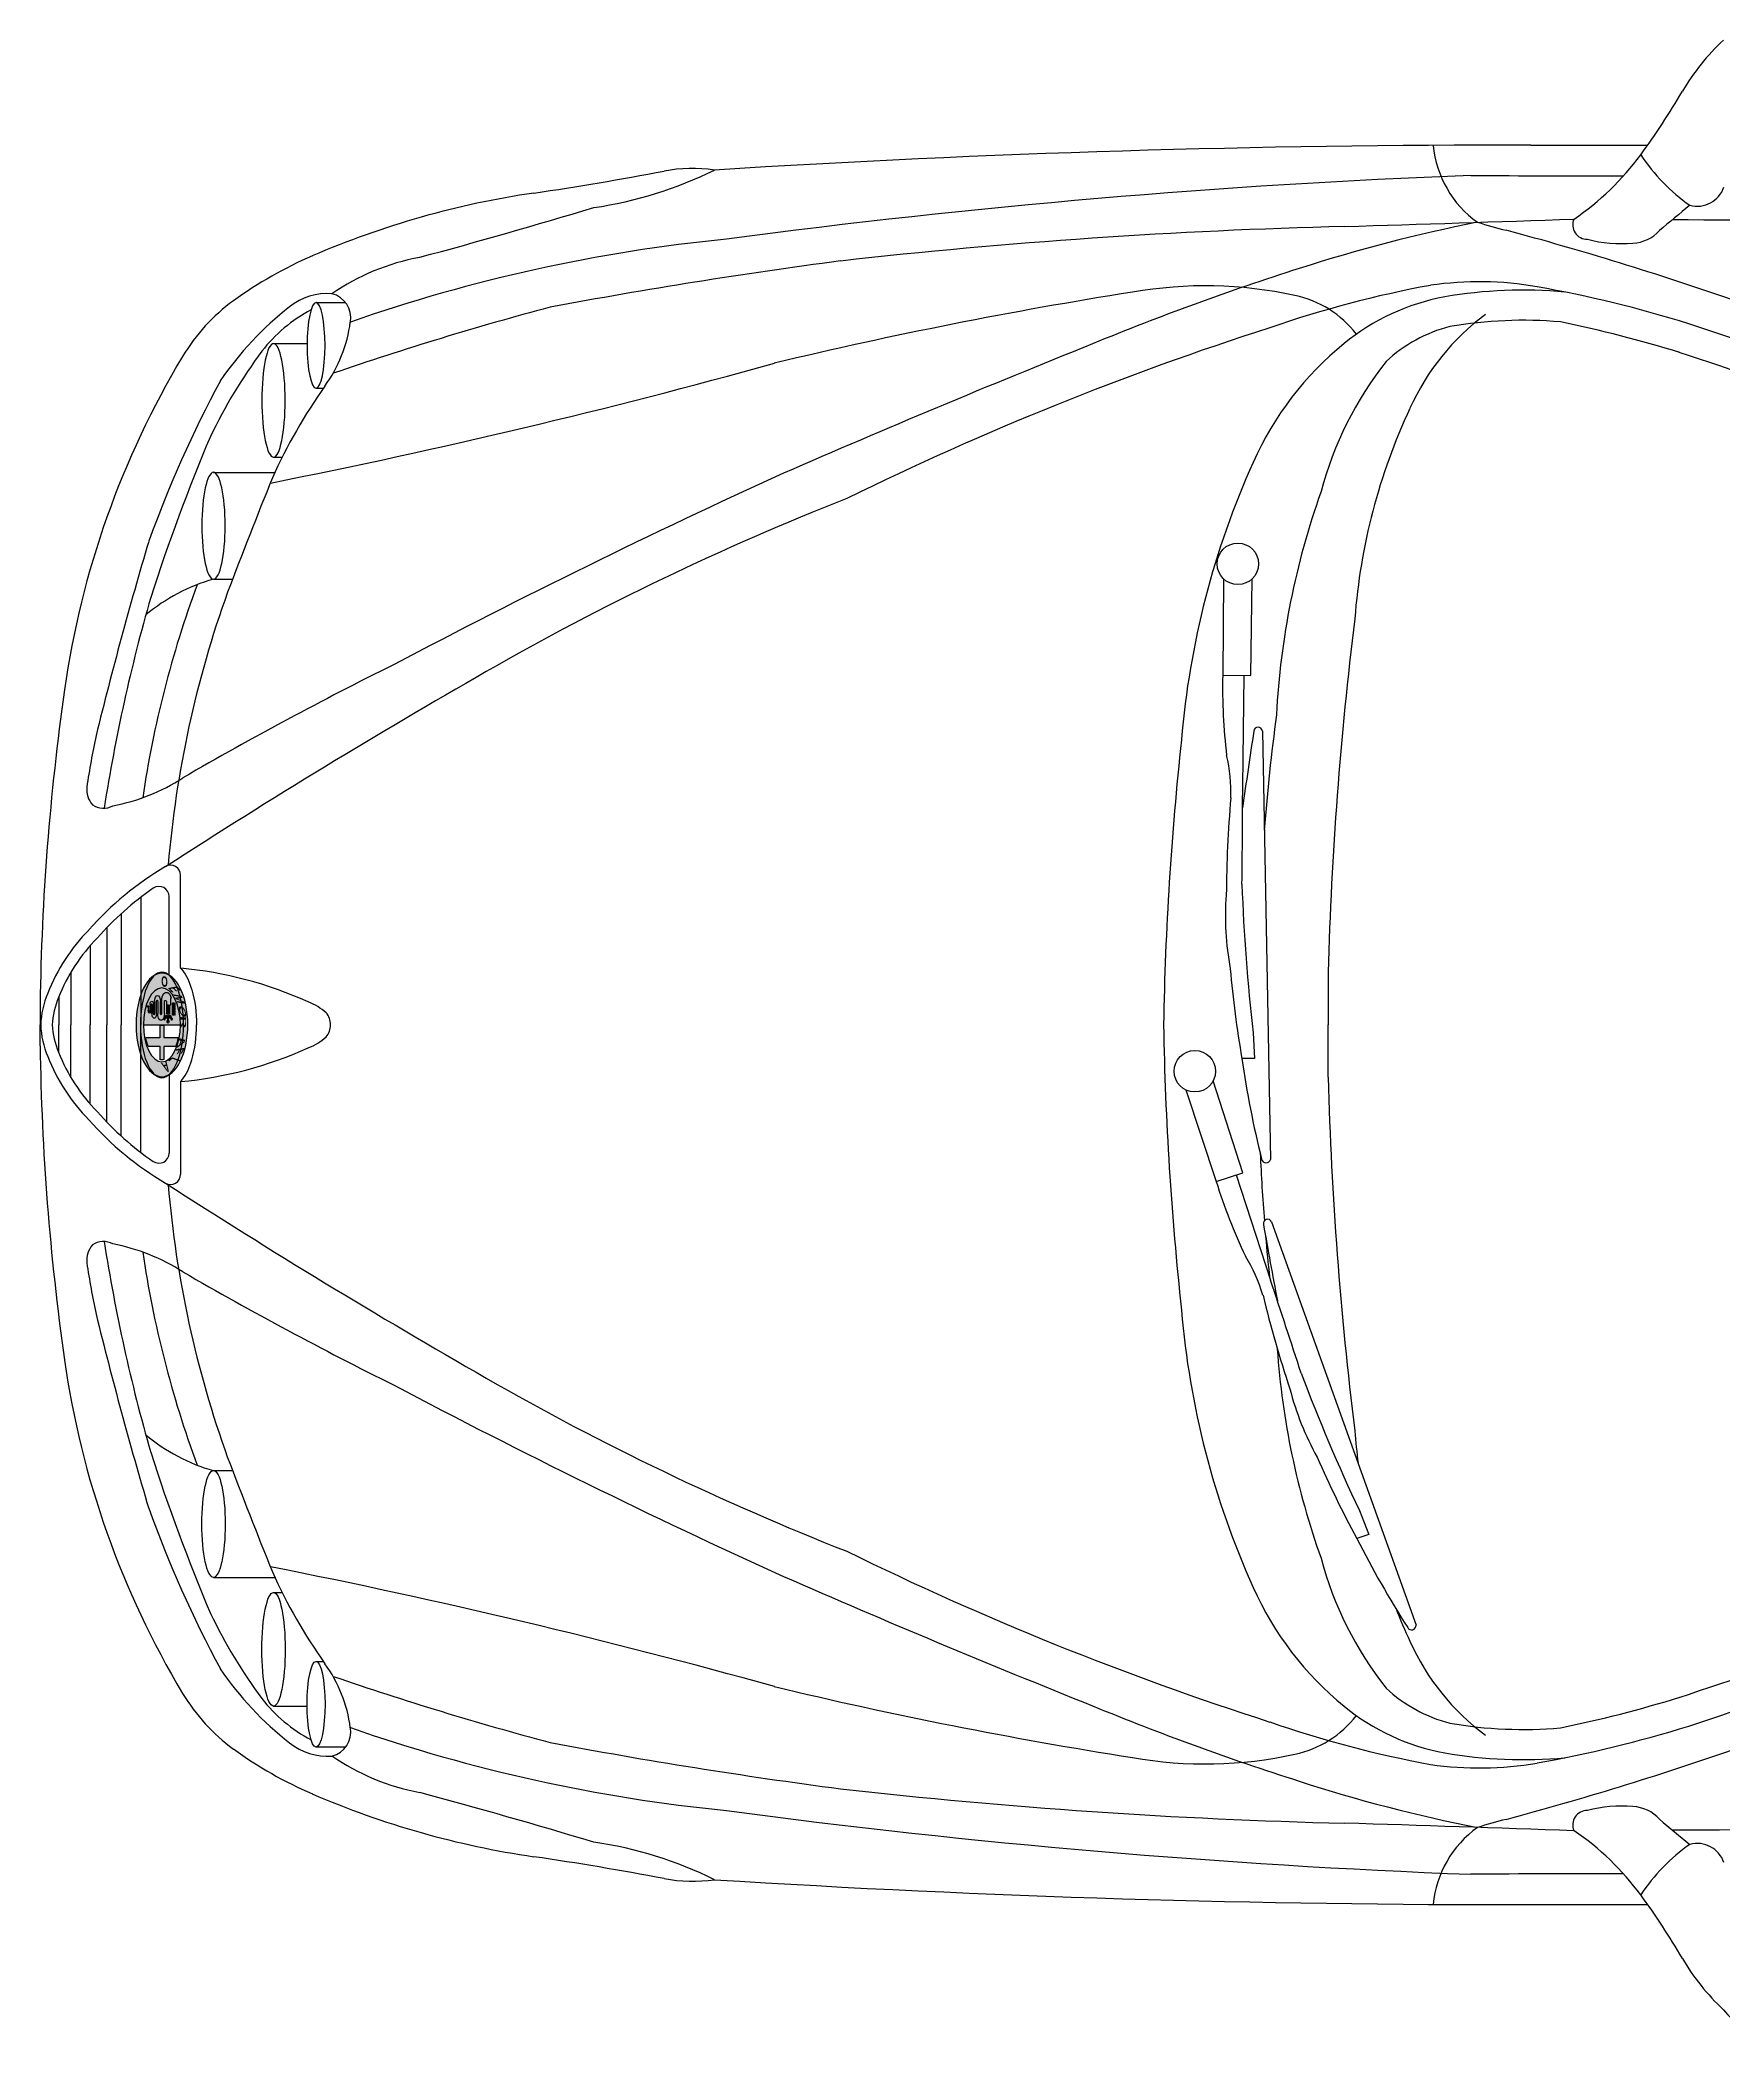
# Model space of a CAD drawing. Header units: millimetres. Extents: x 116290 to 180258, y 22146 to 121276.
# Drawn here: x 154401 to 156076, y 46026 to 48018 of the extents above; entities that cross this region are included whole.
import ezdxf

# ---------------------------------------------------------------- set-up
doc = ezdxf.new("R2010")
doc.units = ezdxf.units.MM
doc.styles.add('ALFA', font='')
doc.styles.get('ALFA').set_extended_font_data('Arial Black')

# ---------------------------------------------------------------- blocks, each defined once
blk = doc.blocks.new('A$C670E5B59')
h = blk.add_hatch(color=256)
edge = h.paths.add_edge_path()
edge.add_ellipse((121.2, 1014.4), major_axis=(0, 51.5), ratio=0.5, start_angle=0, end_angle=360, ccw=False)
edge = h.paths.add_edge_path(flags=16)
edge.add_ellipse((121.2, 1014.4), major_axis=(0, 36.7), ratio=0.5, start_angle=0, end_angle=360, ccw=False)
h = blk.add_hatch(color=256)
edge = h.paths.add_edge_path(flags=16)
edge.add_ellipse((125.8, 1026.7), major_axis=(0, 1.77), ratio=0.5, start_angle=173.0752, end_angle=255.4624)
edge.add_line((126.7, 1026.3), (126.7, 1034.4))
edge.add_line((126.7, 1034.4), (127.7, 1034.4))
edge.add_line((127.7, 1034.4), (127.7, 1026.6))
edge.add_ellipse((129, 1027.4), major_axis=(0, 2.59), ratio=0.5, start_angle=109.0926, end_angle=187.0138)
edge.add_line((129.1, 1024.9), (129.1, 1034.3))
edge.add_line((129.1, 1034.3), (130.2, 1034.3))
edge.add_line((130.2, 1034.3), (130.2, 1040.6))
edge.add_line((130.2, 1040.6), (130.5, 1040.6))
edge.add_line((130.5, 1040.6), (130.5, 1041.4))
edge.add_ellipse((124.8, 1033.3), major_axis=(0, 13.9), ratio=0.5, start_angle=-54.3478, end_angle=-19.2121)
edge.add_ellipse((125.8, 1034.9), major_axis=(0, 11.8), ratio=0.5, start_angle=-12.9228, end_angle=16.0502)
edge.add_ellipse((125.4, 1037.7), major_axis=(0, 8.91), ratio=0.5, start_angle=16.0502, end_angle=75.0584)
edge.add_ellipse((128.6, 1036.1), major_axis=(0, 15.4), ratio=0.5, start_angle=75.465, end_angle=87.697)
edge.add_line((120.9, 1036.8), (120.9, 1025.5))
edge.add_ellipse((120.3, 1025.5), major_axis=(0, 1.15), ratio=0.5, start_angle=90, end_angle=270, ccw=False)
edge.add_line((119.7, 1025.5), (119.7, 1037.8))
edge.add_ellipse((116.8, 1037.8), major_axis=(0, 5.81), ratio=0.5, start_angle=-90, end_angle=90)
edge.add_line((113.9, 1037.8), (113.9, 1025.6))
edge.add_ellipse((113.4, 1025.6), major_axis=(0, 1.07), ratio=0.5, start_angle=90, end_angle=270, ccw=False)
edge.add_line((112.8, 1025.6), (112.8, 1034.5))
edge.add_ellipse((111.1, 1034.5), major_axis=(0, 3.44), ratio=0.5, start_angle=-90, end_angle=90)
edge.add_line((109.4, 1034.5), (109.4, 1028.6))
edge.add_ellipse((108.9, 1028.6), major_axis=(0, 1.07), ratio=0.5, start_angle=90, end_angle=270, ccw=False)
edge.add_line((108.3, 1028.6), (108.3, 1032.3))
edge.add_ellipse((107.5, 1032.1), major_axis=(0, 1.57), ratio=0.5, start_angle=-83.4027, end_angle=2.5647)
edge.add_ellipse((107.7, 1031.3), major_axis=(0, 2.37), ratio=0.5, start_angle=8.9401, end_angle=73.4184)
edge.add_ellipse((107.6, 1030.3), major_axis=(0, 2.63), ratio=0.5, start_angle=369.3553, end_angle=408.8734, ccw=False)
edge.add_ellipse((107.3, 1032.3), major_axis=(0, 0.606), ratio=0.5, start_angle=277.7314, end_angle=347.0675, ccw=False)
edge.add_line((107.6, 1032.3), (107.6, 1028.6))
edge.add_ellipse((108.9, 1028.6), major_axis=(0, 2.72), ratio=0.5, start_angle=90, end_angle=270)
edge.add_line((110.3, 1028.6), (110.3, 1034.5))
edge.add_ellipse((110.8, 1034.5), major_axis=(0, 0.963), ratio=0.5, start_angle=270, end_angle=450, ccw=False)
edge.add_line((111.3, 1034.5), (111.3, 1025.6))
edge.add_ellipse((113.6, 1025.6), major_axis=(0, 4.59), ratio=0.5, start_angle=90, end_angle=270)
edge.add_line((115.8, 1025.6), (115.8, 1037.8))
edge.add_ellipse((116.4, 1037.8), major_axis=(0, 1.17), ratio=0.5, start_angle=270, end_angle=450, ccw=False)
edge.add_line((117, 1037.8), (117, 1025.6))
edge.add_ellipse((120.3, 1025.6), major_axis=(0, 6.64), ratio=0.5, start_angle=90, end_angle=270)
edge.add_line((123.7, 1025.6), (123.7, 1037.6))
edge.add_ellipse((124.1, 1037.6), major_axis=(0, 0.95), ratio=0.5, start_angle=0, end_angle=90, ccw=False)
edge.add_line((124.1, 1038.6), (125.2, 1038.6))
edge.add_ellipse((125.2, 1037.6), major_axis=(0, 0.95), ratio=0.5, start_angle=270, end_angle=360, ccw=False)
edge.add_line((125.7, 1037.6), (125.7, 1025))
edge.add_line((125.7, 1025), (125.7, 1025))
edge = h.paths.add_edge_path(flags=16)
edge.add_line((124.1, 1019.5), (125, 1021.5))
edge.add_line((125, 1021.5), (126.6, 1021.5))
edge.add_ellipse((127.3, 1022.5), major_axis=(0, 1.72), ratio=0.5, start_angle=123.4845, end_angle=146.5155)
edge.add_line((126.9, 1021), (126.9, 1019.1))
edge.add_ellipse((127.3, 1017.7), major_axis=(0, 1.66), ratio=0.5, start_angle=34.9708, end_angle=325.0292)
edge.add_line((127.8, 1019.1), (127.8, 1021))
edge.add_ellipse((127.3, 1022.5), major_axis=(0, 1.72), ratio=0.5, start_angle=213.4845, end_angle=236.5155)
edge.add_line((128.1, 1021.5), (129.7, 1021.5))
edge.add_line((129.7, 1021.5), (130.5, 1019.5))
edge.add_ellipse((130.9, 1020.1), major_axis=(0, 0.95), ratio=0.5, start_angle=131.3596, end_angle=311.3596)
edge.add_line((131.3, 1020.8), (130.1, 1023.4))
edge.add_line((130.1, 1023.4), (128.1, 1023.4))
edge.add_ellipse((127.3, 1022.5), major_axis=(0, 1.72), ratio=0.5, start_angle=-56.5155, end_angle=56.5155)
edge.add_line((126.6, 1023.4), (124.6, 1023.4))
edge.add_line((124.6, 1023.4), (123.4, 1020.8))
edge.add_ellipse((123.8, 1020.1), major_axis=(0, 0.95), ratio=0.5, start_angle=48.6404, end_angle=228.6404)
h.paths.add_polyline_path([(133.4, 1036.1), (133.4, 1023.9), (131.6, 1023.9), (131.6, 1036.1)], flags=16)
edge = h.paths.add_edge_path(flags=16)
edge.add_ellipse((134, 1032.5), major_axis=(0, 0.952), ratio=0.5, start_angle=0, end_angle=360, ccw=False)
edge = h.paths.add_edge_path(flags=16)
edge.add_ellipse((134, 1035), major_axis=(0, 0.952), ratio=0.5, start_angle=0, end_angle=360, ccw=False)
edge = h.paths.add_edge_path(flags=16)
edge.add_ellipse((134, 1030), major_axis=(0, 0.952), ratio=0.5, start_angle=0, end_angle=360, ccw=False)
edge = h.paths.add_edge_path(flags=16)
edge.add_ellipse((134, 1027.5), major_axis=(0, 0.952), ratio=0.5, start_angle=0, end_angle=360, ccw=False)
edge = h.paths.add_edge_path(flags=16)
edge.add_ellipse((134, 1025), major_axis=(0, 0.952), ratio=0.5, start_angle=0, end_angle=360, ccw=False)
edge = h.paths.add_edge_path()
edge.add_ellipse((121.2, 1014.4), major_axis=(0, 36.7), ratio=0.5, start_angle=-90, end_angle=90, ccw=False)
edge.add_line((139.6, 1014.4), (102.9, 1014.4))
h = blk.add_hatch(color=256)
edge = h.paths.add_edge_path()
edge.add_ellipse((125.8, 1026.7), major_axis=(0, 1.77), ratio=0.5, start_angle=173.0752, end_angle=255.4624)
edge.add_line((126.7, 1026.3), (126.7, 1034.4))
edge.add_line((126.7, 1034.4), (127.7, 1034.4))
edge.add_line((127.7, 1034.4), (127.7, 1026.6))
edge.add_ellipse((129, 1027.4), major_axis=(0, 2.59), ratio=0.5, start_angle=109.0926, end_angle=187.0138)
edge.add_line((129.1, 1024.9), (129.1, 1034.3))
edge.add_line((129.1, 1034.3), (130.2, 1034.3))
edge.add_line((130.2, 1034.3), (130.2, 1040.6))
edge.add_line((130.2, 1040.6), (130.5, 1040.6))
edge.add_line((130.5, 1040.6), (130.5, 1041.4))
edge.add_ellipse((124.8, 1033.3), major_axis=(0, 13.9), ratio=0.5, start_angle=-54.3478, end_angle=-19.2121)
edge.add_ellipse((125.8, 1034.9), major_axis=(0, 11.8), ratio=0.5, start_angle=-12.9228, end_angle=16.0502)
edge.add_ellipse((125.4, 1037.7), major_axis=(0, 8.91), ratio=0.5, start_angle=16.0502, end_angle=75.0584)
edge.add_ellipse((128.6, 1036.1), major_axis=(0, 15.4), ratio=0.5, start_angle=75.465, end_angle=87.697)
edge.add_line((120.9, 1036.8), (120.9, 1025.5))
edge.add_ellipse((120.3, 1025.5), major_axis=(0, 1.15), ratio=0.5, start_angle=90, end_angle=270, ccw=False)
edge.add_line((119.7, 1025.5), (119.7, 1037.8))
edge.add_ellipse((116.8, 1037.8), major_axis=(0, 5.81), ratio=0.5, start_angle=-90, end_angle=90)
edge.add_line((113.9, 1037.8), (113.9, 1025.6))
edge.add_ellipse((113.4, 1025.6), major_axis=(0, 1.07), ratio=0.5, start_angle=90, end_angle=270, ccw=False)
edge.add_line((112.8, 1025.6), (112.8, 1034.5))
edge.add_ellipse((111.1, 1034.5), major_axis=(0, 3.44), ratio=0.5, start_angle=-90, end_angle=90)
edge.add_line((109.4, 1034.5), (109.4, 1028.6))
edge.add_ellipse((108.9, 1028.6), major_axis=(0, 1.07), ratio=0.5, start_angle=90, end_angle=270, ccw=False)
edge.add_line((108.3, 1028.6), (108.3, 1032.3))
edge.add_ellipse((107.5, 1032.1), major_axis=(0, 1.57), ratio=0.5, start_angle=-83.4027, end_angle=2.5647)
edge.add_ellipse((107.7, 1031.3), major_axis=(0, 2.37), ratio=0.5, start_angle=8.9401, end_angle=73.4184)
edge.add_ellipse((107.6, 1030.3), major_axis=(0, 2.63), ratio=0.5, start_angle=369.3553, end_angle=408.8734, ccw=False)
edge.add_ellipse((107.3, 1032.3), major_axis=(0, 0.606), ratio=0.5, start_angle=277.7314, end_angle=347.0675, ccw=False)
edge.add_line((107.6, 1032.3), (107.6, 1028.6))
edge.add_ellipse((108.9, 1028.6), major_axis=(0, 2.72), ratio=0.5, start_angle=90, end_angle=270)
edge.add_line((110.3, 1028.6), (110.3, 1034.5))
edge.add_ellipse((110.8, 1034.5), major_axis=(0, 0.963), ratio=0.5, start_angle=270, end_angle=450, ccw=False)
edge.add_line((111.3, 1034.5), (111.3, 1025.6))
edge.add_ellipse((113.6, 1025.6), major_axis=(0, 4.59), ratio=0.5, start_angle=90, end_angle=270)
edge.add_line((115.8, 1025.6), (115.8, 1037.8))
edge.add_ellipse((116.4, 1037.8), major_axis=(0, 1.17), ratio=0.5, start_angle=-90, end_angle=90, ccw=False)
edge.add_line((117, 1037.8), (117, 1025.6))
edge.add_ellipse((120.3, 1025.6), major_axis=(0, 6.64), ratio=0.5, start_angle=90, end_angle=270)
edge.add_line((123.7, 1025.6), (123.7, 1037.6))
edge.add_ellipse((124.1, 1037.6), major_axis=(0, 0.95), ratio=0.5, start_angle=360, end_angle=450, ccw=False)
edge.add_line((124.1, 1038.6), (125.2, 1038.6))
edge.add_ellipse((125.2, 1037.6), major_axis=(0, 0.95), ratio=0.5, start_angle=270, end_angle=360, ccw=False)
edge.add_line((125.7, 1037.6), (125.7, 1025))
edge.add_line((125.7, 1025), (125.7, 1025))
h = blk.add_hatch(color=256)
h.paths.add_polyline_path([(131.6, 1036.1), (131.9, 1036.1), (131.9, 1023.9), (131.6, 1023.9)])
h.paths.add_polyline_path([(132.6, 1036.1), (133.4, 1036.1), (133.4, 1023.9), (132.6, 1023.9)])
edge = h.paths.add_edge_path()
edge.add_ellipse((134, 1025), major_axis=(0, 0.952), ratio=0.5, start_angle=180, end_angle=360, ccw=False)
edge.add_ellipse((134, 1025), major_axis=(0, 0.952), ratio=0.5, start_angle=0, end_angle=180, ccw=False)
edge = h.paths.add_edge_path()
edge.add_ellipse((134, 1027.5), major_axis=(0, 0.952), ratio=0.5, start_angle=180, end_angle=360, ccw=False)
edge.add_ellipse((134, 1027.5), major_axis=(0, 0.952), ratio=0.5, start_angle=0, end_angle=180, ccw=False)
edge = h.paths.add_edge_path()
edge.add_ellipse((134, 1030), major_axis=(0, 0.952), ratio=0.5, start_angle=180, end_angle=360, ccw=False)
edge.add_ellipse((134, 1030), major_axis=(0, 0.952), ratio=0.5, start_angle=0, end_angle=180, ccw=False)
edge = h.paths.add_edge_path()
edge.add_ellipse((134, 1032.5), major_axis=(0, 0.952), ratio=0.5, start_angle=180, end_angle=360, ccw=False)
edge.add_ellipse((134, 1032.5), major_axis=(0, 0.952), ratio=0.5, start_angle=0, end_angle=180, ccw=False)
edge = h.paths.add_edge_path()
edge.add_ellipse((134, 1035), major_axis=(0, 0.952), ratio=0.5, start_angle=180, end_angle=360, ccw=False)
edge.add_ellipse((134, 1035), major_axis=(0, 0.952), ratio=0.5, start_angle=0, end_angle=180, ccw=False)
blk.add_hatch(color=256).paths.add_polyline_path([(132.6, 1023.9), (131.9, 1023.9), (131.9, 1036.1), (132.6, 1036.1)])
h = blk.add_hatch(color=256)
edge = h.paths.add_edge_path()
edge.add_line((124.1, 1019.5), (125, 1021.5))
edge.add_line((125, 1021.5), (126.6, 1021.5))
edge.add_ellipse((127.3, 1022.5), major_axis=(0, 1.72), ratio=0.5, start_angle=123.4845, end_angle=146.5155)
edge.add_line((126.9, 1021), (126.9, 1019.1))
edge.add_ellipse((127.3, 1017.7), major_axis=(0, 1.66), ratio=0.5, start_angle=34.9708, end_angle=325.0292)
edge.add_line((127.8, 1019.1), (127.8, 1021))
edge.add_ellipse((127.3, 1022.5), major_axis=(0, 1.72), ratio=0.5, start_angle=213.4845, end_angle=236.5155)
edge.add_line((128.1, 1021.5), (129.7, 1021.5))
edge.add_line((129.7, 1021.5), (130.5, 1019.5))
edge.add_ellipse((130.9, 1020.1), major_axis=(0, 0.95), ratio=0.5, start_angle=131.3596, end_angle=311.3596)
edge.add_line((131.3, 1020.8), (130.1, 1023.4))
edge.add_line((130.1, 1023.4), (128.1, 1023.4))
edge.add_ellipse((127.3, 1022.5), major_axis=(0, 1.72), ratio=0.5, start_angle=-56.5155, end_angle=56.5155)
edge.add_line((126.6, 1023.4), (124.6, 1023.4))
edge.add_line((124.6, 1023.4), (123.4, 1020.8))
edge.add_ellipse((123.8, 1020.1), major_axis=(0, 0.95), ratio=0.5, start_angle=48.6404, end_angle=228.6404)
h = blk.add_hatch(color=256)
edge = h.paths.add_edge_path()
edge.add_line((123.3, 979.9), (123.3, 993.2))
edge.add_line((123.3, 993.2), (135, 993.2))
edge.add_ellipse((121.2, 1014.4), major_axis=(0, 34.7), ratio=0.5, start_angle=232.2847, end_angle=248.2282)
edge.add_line((137.3, 1001.5), (123.3, 1001.5))
edge.add_line((123.3, 1001.5), (123.3, 1013.8))
edge.add_line((123.3, 1013.8), (119.2, 1013.8))
edge.add_line((119.2, 1013.8), (119.2, 1001.5))
edge.add_line((119.2, 1001.5), (105.1, 1001.5))
edge.add_ellipse((121.2, 1014.4), major_axis=(0, 34.7), ratio=0.5, start_angle=111.7718, end_angle=127.7153)
edge.add_line((107.5, 993.2), (119.2, 993.2))
edge.add_line((119.2, 993.2), (119.2, 979.9))
edge.add_ellipse((121.2, 1014.4), major_axis=(0, 34.7), ratio=0.5, start_angle=173.4699, end_angle=186.709)
for p, q in [((1482.4, 1888.9), (1598.7, 1888.9)), ((303.9, 1732.3), (274.7, 1732.3)), ((232.2, 1691.6), (265.6, 1691.6)), ((274.5, 1647.2), (281.7, 1647.2)), ((232.2, 1578.7), (240.8, 1578.7)), ((172.5, 1563.6), (233.6, 1563.6)), ((172.5, 1457.5), (191.4, 1457.5)), ((1176.9, 1457.9), (1176.2, 1362)), ((1204.2, 1361.7), (1205.4, 1457.7)), ((1176.2, 1362), (1204.2, 1361.7)), ((1197.2, 1361.8), (1195.9, 1251.7)), ((1215.6, 1306.5), (1223.5, 880.6)), ((139.8, 1070.8), (139.8, 1163.1)), ((100.1, 1141.1), (100.1, 1014.4)), ((128.3, 1064), (128.3, 1142)), ((80.7, 1124.9), (80.7, 1014.4)), ((66.3, 1110.8), (66.3, 1014.4)), ((50, 1093.2), (50, 1014.4)), ((30.5, 1066.4), (30.5, 1014.4)), ((1280.9, 1066.4), (1280.9, 1014.4)), ((18.6, 1042), (18.6, 1014.4)), ((113.9, 1037.8), (113.9, 1025.6)), ((115.8, 1025.6), (115.8, 1037.8)), ((117, 1037.8), (117, 1025.6)), ((119.7, 1025.5), (119.7, 1037.8)), ((120.9, 1036.8), (120.9, 1025.5)), ((123.7, 1025.6), (123.7, 1037.6)), ((124.1, 1038.6), (125.2, 1038.6)), ((125.7, 1037.6), (125.7, 1025)), ((130.2, 1034.3), (130.2, 1040.6)), ((130.2, 1040.6), (130.5, 1040.6)), ((130.5, 1040.6), (130.5, 1041.4)), ((131.6, 1023.9), (131.6, 1036.1)), ((133.4, 1036.1), (131.6, 1036.1)), ((131.9, 1023.9), (131.9, 1036.1)), ((132.6, 1023.9), (132.6, 1036.1)), ((133.4, 1023.9), (133.4, 1036.1)), ((0, 1035.2), (0, 1014.4)), ((107.6, 1032.3), (107.6, 1028.6)), ((108.3, 1028.6), (108.3, 1032.3)), ((109.4, 1034.5), (109.4, 1028.6)), ((110.3, 1028.6), (110.3, 1034.5)), ((111.3, 1034.5), (111.3, 1025.6)), ((112.8, 1025.6), (112.8, 1034.5)), ((124.6, 1023.4), (123.4, 1020.8)), ((124.1, 1019.5), (125, 1021.5)), ((126.6, 1023.4), (124.6, 1023.4)), ((125, 1021.5), (126.6, 1021.5)), ((125.7, 1025), (125.7, 1025)), ((126.7, 1026.3), (126.7, 1034.4)), ((126.7, 1034.4), (127.7, 1034.4)), ((126.9, 1021), (126.9, 1019.1)), ((127.7, 1034.4), (127.7, 1026.6)), ((127.8, 1019.1), (127.8, 1021)), ((130.1, 1023.4), (128.1, 1023.4)), ((128.1, 1021.5), (129.7, 1021.5)), ((129.1, 1024.9), (129.1, 1034.3)), ((129.1, 1034.3), (130.2, 1034.3)), ((129.7, 1021.5), (130.5, 1019.5)), ((131.3, 1020.8), (130.1, 1023.4)), ((133.4, 1023.9), (131.6, 1023.9)), ((0, 993.6), (0, 1014.4)), ((18.6, 986.8), (18.6, 1014.4)), ((30.5, 962.4), (30.5, 1014.4)), ((50, 935.6), (50, 1014.4)), ((66.3, 918), (66.3, 1014.4)), ((80.7, 903.9), (80.7, 1014.4)), ((100.1, 887.7), (100.1, 1014.4)), ((102.9, 1014.4), (139.6, 1014.4)), ((119.2, 1001.5), (105.1, 1001.5)), ((123.3, 1013.8), (119.2, 1013.8)), ((119.2, 1013.8), (119.2, 1001.5)), ((123.3, 1001.5), (123.3, 1013.8)), ((137.3, 1001.5), (123.3, 1001.5)), ((1206.3, 1006.4), (1207.9, 981)), ((1280.9, 962.4), (1280.9, 1014.4)), ((107.5, 993.2), (119.2, 993.2)), ((119.2, 993.2), (119.2, 979.9)), ((123.3, 979.9), (123.3, 993.2)), ((123.3, 993.2), (135, 993.2)), ((1207.9, 981), (1195.2, 981)), ((128.3, 964.8), (128.3, 886.9)), ((139.8, 958), (139.8, 865.8)), ((1196.2, 867.4), (1166.7, 958.7)), ((1139.6, 949.7), (1169.6, 858.7)), ((1169.6, 858.7), (1196.2, 867.4)), ((1189.6, 865.2), (1223.6, 760.5)), ((1224.7, 818.7), (1368.5, 417.7)), ((172.5, 571.4), (191.4, 571.4)), ((1312, 531.5), (1321.6, 507.9)), ((1321.6, 507.9), (1309.5, 503.8)), ((172.5, 465.2), (233.6, 465.2)), ((232.2, 450.2), (240.8, 450.2)), ((274.5, 381.6), (281.7, 381.6)), ((232.2, 337.2), (265.6, 337.2)), ((303.9, 296.5), (274.7, 296.5)), ((1482.4, 139.9), (1598.7, 139.9))]:
    blk.add_line(p, q)
for centre in [(1191.2, 1472.7), (1148.4, 968.3)]:
    blk.add_circle(centre, 20.6)
for centre, radius, start, end in [((1832.5, 1824.8), 231.4, 133.2252, 149.4462), ((1028.2, 2295), 700.3, 323.5917, 329.7711), ((1461.8, -10753.7), 12642.6, 89.90669, 93.58791), ((1491.6, 1899), 106.7, 185.5607, 234.4209), ((1375.6, 2037.4), 267.8, 304.0367, 323.8276), ((1752.6, 1986.8), 193.4, 213.7475, 234.6318), ((34.4, 4955.5), 3147.5, 278.3434, 280.7343), ((493.1, 2223.5), 400.8, 278.2697, 296.2978), ((648.9, 1713.8), 151.9, 81.7562, 100.7343), ((1726.8, -6057.8), 7922.4, 92.19768, 97.57434), ((1563.8, 30826.8), 28968.4, 269.7215, 270.02174), ((618.7, 970.9), 879.7, 98.3434, 113.3002), ((1647.9, 1856.4), 28.2, 255.1633, 341.1587), ((-1156.1, 7473.8), 5899.2, 285.06846, 286.81749), ((-750.5, 67976.2), 66199.9, 271.772604, 271.970238), ((1538.5, 1809.6), 14.3, 155.9739, 270.9077), ((2953.5, 215.9), 2079.9, 129.14, 130.2211), ((2639.9, 221191.8), 219379.2, 269.734536, 269.864329), ((841.8, 182.6), 1620.7, 95.6407, 109.2072), ((1437.3, -3923.8), 5733.5, 91.40018, 96.4226), ((1727.6, 298.3), 1543, 101.1388, 107.9506), ((1672.4, 2621.5), 844.9, 253.2959, 255.2995), ((616, -1334.3), 3249.6, 70.8453, 74.9829), ((1573, 1929.3), 138.3, 255.6747, 274.5973), ((1582.2, 1829.4), 38, 272.8656, 317.9991), ((431.9, 1404.7), 407.3, 113.3002, 126.0102), ((419.2, 1553.6), 227.6, 100.5484, 124.4977), ((1501.5, -3586.5), 5406.5, 97.4981, 100.5968), ((2034.5, -699.3), 2586.7, 107.6072, 112.4491), ((1431.3, 1417.6), 335.5, 80.142, 98.3303), ((302.7, 1582.4), 187.7, 126.0102, 149.0456), ((285.6, 1682.3), 59.1, 85.3552, 129.3029), ((284.5, 1717.4), 24.5, 349.798, 76.2278), ((1810.1, -2843.7), 4643.2, 98.9685, 103.4492), ((1159.1, 1339), 410.1, 77.5071, 100.217), ((1581.7, 673.5), 1094.3, 100.4792, 109.1289), ((1225.6, 1636), 105.9, 37.884, 77.8935), ((1437.4, 1519.8), 222, 100.5208, 129.2958), ((1474.8, 1289.1), 455.7, 84.7638, 99.8468), ((1270.9, 526.3), 1241.1, 72.7208, 79.8904), ((442.3, 1476.8), 317.5, 127.6944, 145.9445), ((341.7, 1589.3), 153.8, 117.9811, 141.9782), ((1342.2, -1401.2), 3238.5, 104.9405, 108.9322), ((1579.9, 1529.1), 238.7, 126.616, 155.7093), ((1474.8, 1289.1), 425.7, 84.9792, 99.8468), ((1270.9, 526.3), 1211.1, 72.7208, 78.5105), ((173.1, 1730.2), 136.5, 323.7226, 352.7989), ((2169.3, -1244.9), 3100.2, 107.7701, 116.1627), ((1437.8, 1568), 145, 104.2806, 133.1751), ((-9.5, -3312.7), 5287.8, 67.8055, 71.8289), ((902.3, 1222.8), 886.8, 149.0456, 171.914), ((639.7, 1373.6), 521.6, 143.4674, 154.3493), ((5004.8, -8202.8), 10656.4, 111.80332, 113.59511), ((1495.1, 1446.1), 315.5, 128.9183, 156.1718), ((1619.9, 1452.3), 358, 141.7847, 165.0775), ((-9.5, -3312.7), 5257.8, 68.1131, 71.8289), ((1207.5, 1100.3), 1168.1, 151.6701, 160.2471), ((-1106.3, 8290.3), 6868.3, 281.21072, 285.50928), ((731.5, 1332.5), 549, 144.74, 155.7242), ((1905.7, 1373.1), 599.9, 154.9317, 175.6927), ((1959, 844.4), 1942.3, 157.1264, 162.1643), ((5825.8, -701.4), 6033.8, 158.00736, 159.16578), ((3741.8, -5040.6), 7253.9, 114.45102, 117.85909), ((1969.7, 1229), 837.4, 155.7016, 175.2791), ((1804.9, -1011), 2738.8, 111.4729, 119.8018), ((2007, 1282.5), 778.5, 160.3348, 177.0419), ((4174, 289.1), 4241, 163.4799, 166.1824), ((223.7, 1278.9), 185.8, 105.997, 129.6254), ((1771.3, 962.7), 1728.3, 163.9917, 171.1081), ((1150, 1085.4), 1059.3, 159.7554, 171.5959), ((1183.1, 1085.4), 1059.3, 160.1772, 175.2355), ((4966.3, 964.5), 3686.8, 172.9327, 178.4161), ((3873.8, -4635.6), 6912.2, 119.75075, 122.8451), ((2018.3, -1986.5), 3749.7, 116.3823, 120.0241), ((1755.6, 1350.1), 579.6, 178.8278, 186.7171), ((2466.8, 1000.5), 2467, 171.914, 179.1947), ((3232.8, 1051.9), 2021.4, 172.3023, 175.5701), ((804.8, 1139.1), 766.5, 167.7324, 171.6131), ((4180.1, 963.9), 3063.2, 173.74, 179.0555), ((8267.3, 232.9), 7141.4, 171.35379, 171.97263), ((1211.3, 1306.1), 4.26, 4.891, 175.1345), ((1020.8, 1245.6), 163.4, 358.0776, 13.0023), ((36.8, 1422.6), 193.7, 280.5869, 302.9165), ((70.3, 1248.6), 23.9, 174.4757, 220.494), ((2334.6, 1138.3), 1154.9, 174.9434, 179.7436), ((-6414.9, 1260.9), 7610.9, 359.19758, 359.93053), ((63, 1249.7), 19.9, 236.6604, 298.1927), ((282.5, 903.2), 311.4, 120.4246, 138.6994), ((129.8, 1163.1), 10, 0, 120.4246), ((282.5, 903.2), 299.8, 124.5136, 138.765), ((118.3, 1142), 10, 0, 124.5136), ((1462.9, 1122.2), 284.1, 175.7008, 190.5305), ((3131.1, 1225.7), 1937.2, 182.1114, 186.4993), ((180.7, 978), 185.9, 135.333, 158.5922), ((180.7, 978), 174.3, 135.2217, 158.6284), ((101.9, 670.3), 402.3, 65.824, 84.5891), ((2290.9, 1168.2), 1111.6, 185.057, 189.6966), ((84.3, 1012.2), 83.6, 156.2927, 178.5124), ((91.8, 1009.9), 79.9, 156.67, 176.7522), ((240.9, 974), 68.3, 50.1502, 67.8127), ((270.3, 1014.8), 18.5, 358.9002, 39.3712), ((84.3, 1016.6), 83.6, 181.4876, 203.7073), ((91.8, 1018.9), 79.9, 183.2478, 203.33), ((240.9, 1054.8), 68.3, 292.1873, 309.8498), ((270.3, 1014.1), 18.5, 320.6288, 1.0998), ((4180.1, 1064.9), 3063.2, 180.9445, 186.26), ((2466.8, 1028.3), 2467, 180.8053, 188.086), ((180.7, 1050.8), 185.9, 201.4078, 224.667), ((180.7, 1050.8), 174.3, 201.3716, 224.7783), ((101.9, 1358.5), 402.3, 275.4109, 294.176), ((2144, 1115), 958.2, 188.0378, 194.1354), ((4966.3, 1064.3), 3686.8, 181.5839, 187.0673), ((282.5, 1125.6), 311.4, 221.3006, 239.5754), ((282.5, 1125.6), 299.8, 221.235, 235.4864), ((118.3, 886.9), 10, 235.4864, 0), ((3232.8, 976.9), 2021.4, 182.5578, 184.4624), ((1219.2, 881.8), 4.48, 190.576, 344.4142), ((129.8, 865.8), 10, 239.5754, 0), ((3873.8, 6664.4), 6912.2, 237.1549, 240.24925), ((1722.4, 1032.9), 579.6, 197.4906, 205.3799), ((1183.1, 943.4), 1059.3, 184.7645, 199.8228), ((1220.8, 817), 4.26, 23.5538, 193.7973), ((63, 779.1), 19.9, 61.8073, 123.3396), ((1771.3, 1066.1), 1728.3, 188.8919, 196.0083), ((8249.2, 2058.1), 7141.4, 190.01658, 190.63543), ((3232.8, 976.9), 2021.4, 184.9046, 186.0596), ((70.3, 780.2), 23.9, 139.506, 185.5243), ((804.8, 889.7), 766.5, 188.3869, 192.2676), ((36.8, 606.2), 193.7, 57.0835, 79.4131), ((1150, 943.4), 1059.3, 188.4041, 200.2446), ((1059.6, 698.7), 163.4, 16.7404, 31.6651), ((2018.3, 4015.4), 3749.7, 239.9759, 243.6177), ((-5990, -1666.2), 7610.9, 17.86037, 18.59332), ((2338.7, 1017.4), 1154.9, 193.6062, 198.4064), ((4174, 1739.7), 4241, 193.8176, 196.5201), ((1969.7, 799.8), 837.4, 184.7209, 204.2984), ((902.3, 806), 886.8, 188.086, 210.9544), ((2007, 746.3), 778.5, 183.9616, 199.6652), ((1804.9, 3039.8), 2738.8, 240.1982, 248.5271), ((3065.4, 1355.2), 1937.2, 200.7742, 205.1621), ((3741.8, 7069.4), 7253.9, 242.14091, 245.54898), ((1518.1, 723.2), 284.1, 194.3636, 209.1933), ((223.7, 749.9), 185.8, 230.3746, 254.003), ((1905.7, 655.8), 599.9, 184.3073, 187.3853), ((1959, 1184.4), 1942.3, 197.8357, 202.8736), ((5825.8, 2730.2), 6033.8, 200.83422, 201.99264), ((2287.7, 1031.8), 1111.6, 203.7198, 208.3594), ((1207.5, 928.6), 1168.1, 199.7529, 208.3299), ((2165.6, 934.4), 958.2, 206.7006, 212.7982), ((2169.3, 3273.7), 3100.2, 243.8373, 252.2299), ((1619.9, 576.5), 358, 194.9225, 218.2153), ((-1106.3, -6261.5), 6868.3, 74.49072, 78.78928), ((731.5, 696.3), 549, 204.2758, 215.26), ((5004.8, 10231.6), 10656.4, 246.40489, 248.19668), ((-9.5, 5341.5), 5257.8, 288.1711, 291.8869), ((1495.1, 582.7), 315.5, 203.8282, 231.0817), ((-9.5, 5341.5), 5287.8, 288.1711, 292.1945), ((639.7, 655.2), 521.6, 205.6507, 216.5326), ((1905.7, 655.8), 599.9, 201.6547, 205.0683), ((1364, 417.5), 4.48, 209.2388, 3.077), ((1579.9, 499.8), 238.7, 204.2907, 233.384), ((173.1, 298.6), 136.5, 7.2011, 36.2774), ((442.3, 552), 317.5, 214.0555, 232.3056), ((1342.2, 3430.1), 3238.5, 251.0678, 255.0595), ((302.7, 446.4), 187.7, 210.9544, 233.9898), ((341.7, 439.5), 153.8, 218.0218, 242.0189), ((1810.1, 4872.5), 4643.2, 256.5508, 261.0315), ((1437.8, 460.9), 145, 226.8249, 255.7194), ((1270.9, 1502.5), 1211.1, 281.4895, 287.2792), ((2034.5, 2728.2), 2586.7, 247.5509, 252.3928), ((1581.7, 1355.3), 1094.3, 250.8711, 259.5208), ((1225.6, 392.9), 105.9, 282.1065, 322.116), ((1437.4, 509), 222, 230.7042, 259.4792), ((1474.8, 739.7), 425.7, 260.1532, 275.0208), ((285.6, 346.5), 59.1, 230.6971, 274.6448), ((284.5, 311.4), 24.5, 283.7722, 10.202), ((841.8, 1846.3), 1620.7, 250.7928, 264.3593), ((1501.5, 5615.3), 5406.5, 259.4032, 262.5019), ((1270.9, 1502.5), 1241.1, 280.1096, 287.2792), ((431.9, 624.1), 407.3, 233.9898, 246.6998), ((419.2, 475.2), 227.6, 235.5023, 259.4516), ((1159.1, 689.8), 410.1, 259.783, 282.4929), ((1431.3, 611.2), 335.5, 261.6697, 279.858), ((1474.8, 739.7), 455.7, 260.1532, 275.2362), ((616, 3363.2), 3249.6, 285.0171, 289.1547), ((1727.6, 1730.5), 1543, 252.0494, 258.8612), ((618.7, 1057.9), 879.7, 246.6998, 261.6566), ((-1156.1, -5445), 5899.2, 73.18251, 74.93154), ((1437.3, 5952.6), 5733.5, 263.5774, 268.59982), ((1726.8, 8086.6), 7922.4, 262.42566, 267.80232), ((-750.5, -65947.4), 66199.9, 88.029762, 88.227396), ((1672.4, -592.6), 844.9, 104.7005, 106.7041), ((1538.5, 219.2), 14.3, 89.0923, 204.0261), ((1573, 99.5), 138.3, 85.4027, 104.3253), ((1582.2, 199.4), 38, 42.0009, 87.1344), ((2953.5, 1812.9), 2079.9, 229.7789, 230.86), ((493.1, -194.7), 400.8, 63.7022, 81.7303), ((1491.6, 129.8), 106.7, 125.5791, 174.4393), ((1375.6, -8.6), 267.8, 36.1724, 55.9633), ((1752.6, 42.1), 193.4, 125.3682, 146.2525), ((2639.9, -219163), 219379.2, 90.135671, 90.265464), ((1647.9, 172.5), 28.2, 18.8413, 104.8367), ((34.4, -2926.7), 3147.5, 79.2657, 81.6566), ((648.9, 315), 151.9, 259.2657, 278.2438), ((1461.8, 12782.5), 12642.6, 266.41209, 270.09331), ((1563.8, -28797.9), 28968.4, 89.97826, 90.2785), ((1028.2, -266.1), 700.3, 30.2289, 36.4083), ((1832.5, 204), 231.4, 210.5538, 226.7748), ((1781.3, 122.7), 138.3, 219.1298, 241.2679)]:
    blk.add_arc(centre, radius, start, end)
at = {"extrusion": (0, 0, -1)}
for centre, major_axis, ratio in [((274.5, 1689.8), (0, 42.6), 0.20871), ((232.2, 1635.2), (0, 56.5), 0.205586), ((172.5, 1510.6), (0, 53.1), 0.218742), ((121.2, 1014.4), (0, 51.5), 0.5), ((121.2, 1014.4), (0, 52.5), 0.407661), ((121.2, 1014.4), (0, 36.7), 0.5), ((134, 1035), (0, 0.952), 0.5), ((134, 1032.5), (0, 0.952), 0.5), ((134, 1030), (0, 0.952), 0.5), ((134, 1027.5), (0, 0.952), 0.5), ((134, 1025), (0, 0.952), 0.5)]:
    blk.add_ellipse(centre, major_axis=major_axis, ratio=ratio, dxfattribs=at)
for centre, major_axis, start_param, end_param in [((111.1, 1034.5), (0, 3.44), -1.570796, 1.570796), ((116.8, 1037.8), (0, 5.81), -1.570796, 1.570796), ((116.4, 1037.8), (0, 1.17), 4.712389, 7.853982), ((128.6, 1036.1), (0, 15.4), -1.530601, -1.317113), ((125.4, 1037.7), (0, 8.91), -1.310016, -0.280129), ((124.1, 1037.6), (0, 0.95), -1.570796, 0), ((125.8, 1034.9), (0, 11.8), -0.280129, 0.225546), ((125.2, 1037.6), (0, 0.95), 0, 1.570796), ((124.8, 1033.3), (0, 13.9), 0.335315, 0.948547), ((107.7, 1031.3), (0, 2.37), -1.281392, -0.156034), ((107.6, 1030.3), (0, 2.63), -0.853001, -0.163281), ((107.3, 1032.3), (0, 0.606), 0.225714, 1.435857), ((107.5, 1032.1), (0, 1.57), -0.044763, 1.455652), ((108.9, 1028.6), (0, 2.72), 1.570796, 4.712389), ((108.9, 1028.6), (0, 1.07), 1.570796, 4.712389), ((110.8, 1034.5), (0, 0.963), -1.570796, 1.570796), ((113.6, 1025.6), (0, 4.59), 1.570796, 4.712389), ((113.4, 1025.6), (0, 1.07), 1.570796, 4.712389), ((120.3, 1025.6), (0, 6.64), 1.570796, 4.712389), ((120.3, 1025.5), (0, 1.15), 1.570796, 4.712389), ((123.8, 1020.1), (0, 0.95), 2.292658, 5.43425), ((125.8, 1026.7), (0, 1.77), 1.824525, 3.262454), ((127.3, 1017.7), (0, 1.66), 0.610355, 5.67283), ((127.3, 1022.5), (0, 1.72), -0.986381, 0.986381), ((127.3, 1022.5), (0, 1.72), 3.726008, 4.127974), ((129, 1027.4), (0, 2.59), 3.019178, 4.37916), ((127.3, 1022.5), (0, 1.72), 2.155212, 2.557177), ((130.9, 1020.1), (0, 0.95), 0.848935, 3.990528), ((121.2, 1014.4), (0, 34.7), 4.054133, 4.3324), ((121.2, 1014.4), (0, 34.7), 1.950786, 2.229052), ((121.2, 1014.4), (0, 34.7), 3.024498, 3.255564)]:
    blk.add_ellipse(centre, major_axis=major_axis, ratio=0.5, start_param=start_param, end_param=end_param, dxfattribs=at)
for centre, major_axis, ratio in [((172.5, 518.3), (0, -53.1), 0.218742), ((232.2, 393.7), (0, -56.5), 0.205586), ((274.5, 339.1), (0, -42.6), 0.20871)]:
    blk.add_ellipse(centre, major_axis=major_axis, ratio=ratio)
for points in [[(139.8, 1070.8), (140.3, 1070.3), (140.7, 1069.9), (145.6, 1063.7), (148.7, 1056.9), (154.1, 1038.7), (155.6, 1026.5), (155.6, 1014.4)], [(139.8, 958), (140.3, 958.5), (140.7, 959), (145.6, 965.1), (148.7, 971.9), (154.1, 990.2), (155.6, 1002.3), (155.6, 1014.4)]]:
    blk.add_open_spline(points, degree=3, knots=[6.712861, 6.712861, 6.712861, 6.712861, 6.753094, 6.753094, 7.223003, 7.223003, 7.854761, 7.854761, 7.854761, 7.854761])
at = {"style": 'ALFA'}
for s, height, rotation, oblique, width, p in [('O', 10.4, 1.6735, 358.745, 0.50032, (120.8, 1052.2)), ('E', 8.08, 312.8907, 32.0468, 0.83694, (126.7, 1051.5)), ('M', 6.66, 297.1015, 36.8625, 1.23257, (132, 1045.6)), ('O', 5.68, 284.2107, 31.1579, 1.693777, (137.1, 1034.4)), ('R', 5.23, 270.6004, 1.8, 1.999341, (139.9, 1023.2)), ('A', 5.74, 254.7382, 327.7591, 1.655806, (138.9, 1001.5)), ('A', 10.2, 194.9518, 348.8677, 0.526274, (125.9, 978)), ('L', 8.59, 221.0824, 331.2131, 0.739512, (131.7, 982.7)), ('F', 6.74, 241.9527, 323.1855, 1.202453, (136.1, 991.1))]:
    blk.add_text(s, height=height, rotation=rotation, dxfattribs=dict(at, oblique=oblique, width=width)).set_placement(p)

msp = doc.modelspace()

# ---------------------------------------------------------------- block references
msp.add_blockref('A$C670E5B59', (154401, 46024.2))

doc.saveas('drawing.dxf')
